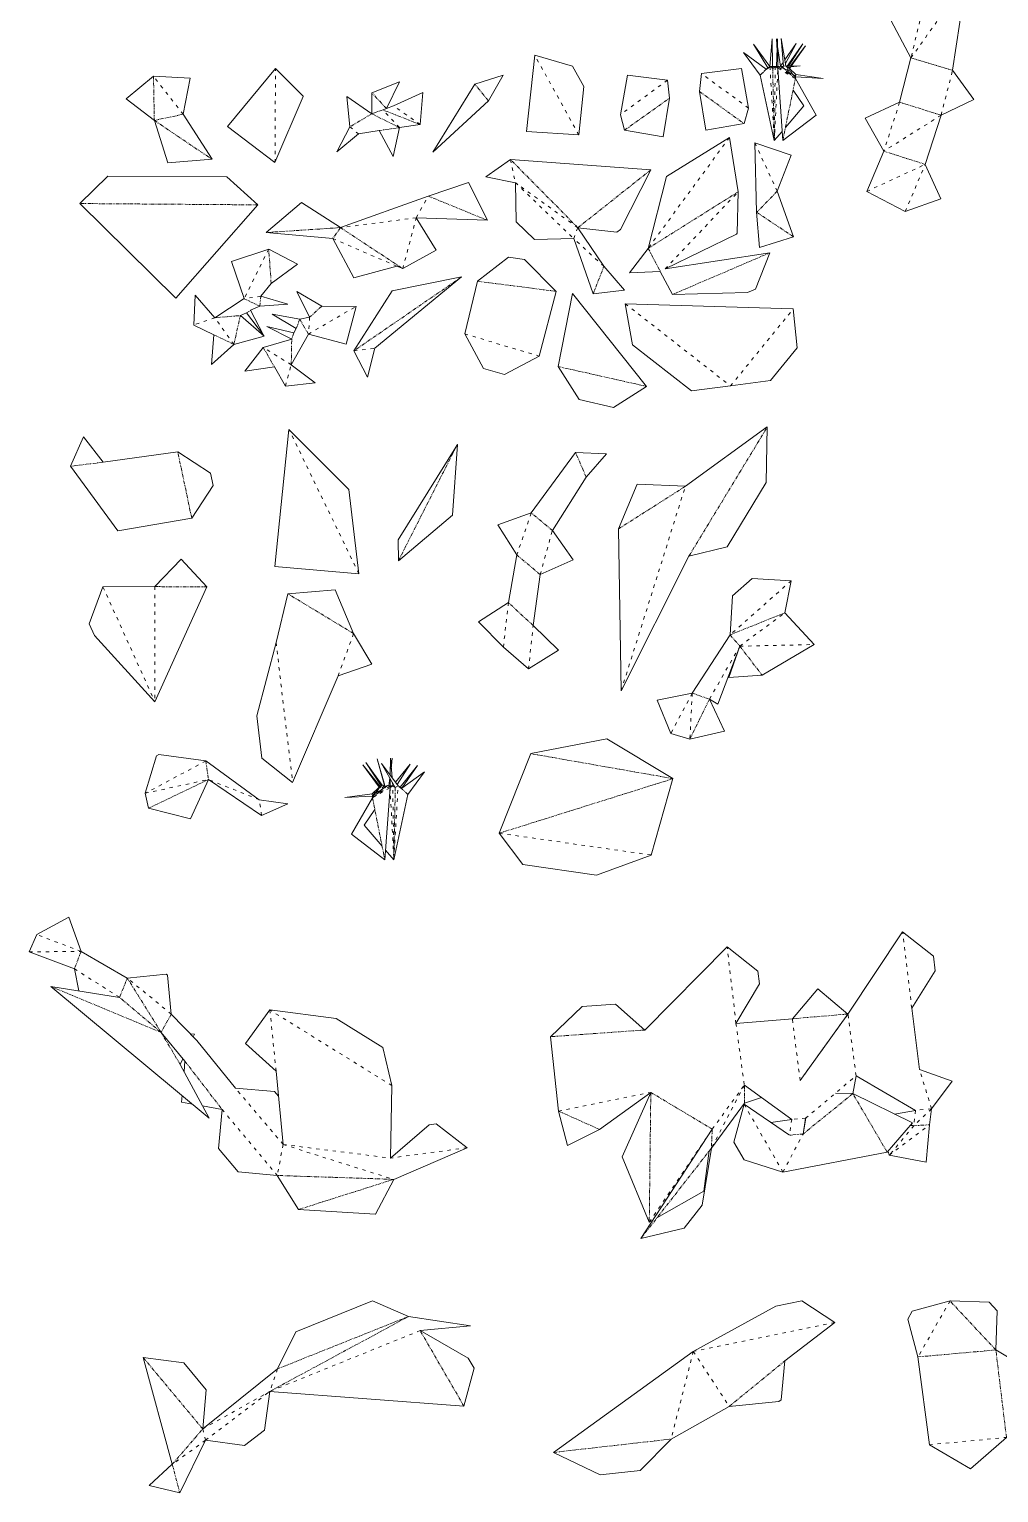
# Model space of a CAD drawing. Extents: x 0 to 780, y 418 to 839.
# Drawn here: x 1.9 to 176.7, y 420.7 to 684.6 of the extents above; entities that cross this region are included whole.
import ezdxf

# ---------------------------------------------------------------- set-up
doc = ezdxf.new("R2010")
doc.units = 0
doc.header["$LTSCALE"] = 0.05
doc.header["$MEASUREMENT"] = 0
doc.linetypes.add('ACAD_ISO03W100', pattern=[30, 12, -18])
doc.linetypes.add('ACAD_ISO12W100', pattern=[21, 12, -3, 0, -3, 0, -3])
for name, color, linetype in [('CutLine', 7, 'Continuous'), ('MountainLine', 7, 'Continuous'), ('ValleyLine', 7, 'Continuous')]:
    doc.layers.add(name, color=color, linetype=linetype)

msp = doc.modelspace()

# ---------------------------------------------------------------- linework, layer by layer
at = {"layer": 'CutLine', "color": 1, "linetype": 'Continuous', "lineweight": 0}
for p, q in [((168.365768, 677.212098), (170.766637, 693.357253)), ((157.31031, 686.136431), (160.857434, 679.443853)), ((135.419027, 677.895582), (132.487917, 681.951685)), ((132.487917, 681.951685), (135.071546, 677.665866)), ((135.813529, 682.885888), (135.419027, 677.895582)), ((135.903725, 677.880825), (135.813529, 682.885888)), ((136.802562, 682.888076), (136.611982, 677.897309)), ((136.764596, 681.893868), (136.623281, 682.886988)), ((136.623281, 682.886988), (136.72199, 680.778117)), ((136.857142, 677.903015), (136.802562, 682.888076)), ((137.328446, 677.931312), (136.817519, 681.521943)), ((138.305958, 678.000005), (137.426562, 682.927123)), ((137.426562, 682.927123), (137.863398, 677.941242)), ((140.155337, 682.065366), (138.11335, 679.079158)), ((138.231177, 678.418991), (140.155337, 682.065366)), ((141.357212, 681.970156), (138.526637, 677.941871)), ((138.767381, 677.947474), (141.357212, 681.970156)), ((141.848571, 681.616682), (139.045522, 677.953948)), ((139.261217, 677.958968), (141.848571, 681.616682)), ((93.022177, 679.94543), (91.551673, 666.161643)), ((99.815036, 677.981486), (93.022177, 679.94543)), ((134.756298, 677.441089), (130.673613, 680.431525)), ((130.673613, 680.431525), (133.648774, 676.337695)), ((137.803412, 678.625904), (137.328446, 677.931312)), ((160.857434, 679.443853), (158.812398, 671.453177)), ((24.267808, 676.132731), (19.346217, 672.057566)), ((30.885855, 675.78681), (24.267808, 676.132731)), ((29.626799, 669.28043), (30.885855, 675.78681)), ((46.26609, 677.549847), (37.630891, 667.069293)), ((51.240699, 672.524584), (46.26609, 677.549847)), ((87.331796, 676.352056), (82.218116, 674.727655)), ((84.662238, 671.697825), (87.331796, 676.352056)), ((101.839682, 674.309971), (99.815036, 677.981486)), ((109.735295, 676.352056), (108.455143, 669.200042)), ((116.944972, 675.451695), (109.735295, 676.352056)), ((123.063291, 676.649503), (122.712962, 673.387964)), ((130.27295, 677.549847), (123.063291, 676.649503)), ((131.553047, 670.397844), (130.27295, 677.549847)), ((133.648774, 676.337695), (136.21186, 664.529782)), ((135.071546, 677.665866), (134.756298, 677.441089)), ((136.373394, 677.891756), (135.903725, 677.880825)), ((136.384203, 677.899584), (135.921142, 677.564259)), ((136.611711, 677.89021), (136.384203, 677.899584)), ((137.084609, 677.908309), (136.501703, 677.894743)), ((136.866062, 677.581051), (137.737151, 664.542461)), ((137.82148, 677.925459), (137.356111, 677.914628)), ((137.683253, 677.717343), (137.819142, 677.729148)), ((137.821809, 677.953085), (137.818033, 677.636063)), ((137.863398, 677.941242), (137.821809, 677.953085)), ((138.48197, 677.878305), (138.305958, 678.000005)), ((140.904883, 677.997223), (138.394484, 677.938795)), ((138.602507, 677.797203), (140.904883, 677.997223)), ((138.650044, 677.765219), (138.674672, 677.803473)), ((138.809325, 677.645309), (138.650044, 677.765219)), ((138.948576, 677.827268), (138.809325, 677.645309)), ((138.960596, 677.533984), (139.182427, 677.847584)), ((140.076922, 676.439496), (138.960596, 677.533984)), ((140.013583, 675.719286), (140.037123, 676.019317)), ((143.774778, 669.13299), (140.013583, 675.719286)), ((140.037123, 676.019317), (145.034743, 675.75792)), ((145.034743, 675.75792), (140.076922, 676.439496)), ((172.169472, 671.92415), (168.365768, 677.212098)), ((68.612939, 675.154542), (63.629244, 673.171385)), ((63.629244, 673.171385), (63.637909, 669.365849)), ((66.274037, 670.328103), (68.612939, 675.154542)), ((72.842933, 673.212491), (67.563664, 670.806232)), ((72.384091, 667.428873), (72.842933, 673.212491)), ((82.218116, 674.727655), (74.667228, 662.443502)), ((100.9534, 665.562871), (101.839682, 674.309971)), ((117.295293, 672.190155), (116.944972, 675.451695)), ((122.712962, 673.387964), (123.837069, 666.431963)), ((141.532692, 670.805103), (139.587849, 673.629016)), ((19.346217, 672.057566), (24.422731, 668.177099)), ((46.180271, 660.607991), (51.240589, 672.502969)), ((51.240589, 672.502969), (51.240699, 672.524584)), ((63.638145, 669.365213), (59.10937, 672.497104)), ((59.10937, 672.497104), (59.666958, 667.019181)), ((67.563664, 670.806232), (66.273713, 670.327983)), ((74.667228, 662.443502), (84.662238, 671.697825)), ((116.171166, 665.234157), (117.295293, 672.190155)), ((130.784963, 667.605137), (131.553047, 670.397844)), ((138.21598, 666.893414), (141.532692, 670.805103)), ((158.812398, 671.453177), (152.62612, 668.583473)), ((166.287783, 669.124811), (172.169472, 671.92415)), ((24.422731, 668.177099), (26.827159, 660.525022)), ((34.822617, 661.163928), (29.626799, 669.28043)), ((108.455143, 669.200042), (109.223275, 666.407351)), ((137.737151, 664.542461), (143.774778, 669.13299)), ((152.62612, 668.583473), (155.952593, 662.630338)), ((163.425238, 660.244877), (166.287783, 669.124811)), ((37.630891, 667.069293), (46.180271, 660.607991)), ((59.666958, 667.019181), (57.328799, 662.48877)), ((57.328799, 662.48877), (61.224253, 665.777698)), ((61.224253, 665.777698), (64.934823, 666.362084)), ((64.934823, 666.362084), (67.496794, 661.677211)), ((67.496794, 661.677211), (68.64511, 666.891912)), ((68.64511, 666.891912), (72.384091, 667.428873)), ((91.551673, 666.161643), (100.9534, 665.562871)), ((109.223275, 666.407351), (116.171166, 665.234157)), ((128.115262, 665.095726), (116.758353, 658.058781)), ((123.837069, 666.431963), (130.784963, 667.605137)), ((129.682065, 655.289212), (128.115262, 665.095726)), ((136.21186, 664.529782), (137.626532, 666.198227)), ((139.253219, 661.884698), (132.688291, 664.147468)), ((132.688291, 664.147468), (133.015552, 651.607489)), ((155.952593, 662.630338), (152.870077, 655.374702)), ((26.827159, 660.525022), (34.822617, 661.163928)), ((88.634333, 661.140948), (84.196472, 657.995435)), ((113.956822, 659.264432), (88.634333, 661.140948)), ((136.749429, 655.407859), (139.253219, 661.884698)), ((166.226379, 654.052678), (163.425238, 660.244877)), ((16.038249, 658.150309), (11.001719, 653.187108)), ((37.497294, 657.992946), (16.038249, 658.150309)), ((43.071944, 652.951931), (37.497294, 657.992946)), ((84.196472, 657.995435), (89.535096, 656.952381)), ((108.451998, 648.528746), (113.956822, 659.264432)), ((116.758353, 658.058781), (113.466984, 645.110233)), ((73.826818, 654.526329), (57.997954, 648.840093)), ((81.050886, 656.97609), (73.826818, 654.526329)), ((84.492866, 650.168648), (81.050886, 656.97609)), ((89.535096, 656.952381), (89.678122, 649.88276)), ((129.545455, 647.877031), (129.682065, 655.289212)), ((139.647271, 647.210173), (136.749429, 655.407859)), ((152.870077, 655.374702), (159.824213, 651.77189)), ((11.001719, 653.187108), (28.295461, 636.114962)), ((28.295461, 636.114962), (43.071944, 652.951931)), ((50.977136, 653.396391), (44.601834, 647.973545)), ((57.997954, 648.840093), (50.977136, 653.396391)), ((159.824213, 651.77189), (166.226379, 654.052678)), ((75.268033, 644.759448), (71.654105, 650.62843)), ((71.654105, 650.62843), (84.492866, 650.168648)), ((89.678122, 649.88276), (92.967793, 646.723558)), ((133.015552, 651.607489), (133.568286, 645.241681)), ((44.601834, 647.973545), (56.5965, 646.866827)), ((56.5965, 646.866827), (60.398318, 639.786462)), ((92.967793, 646.723558), (100.037414, 646.866585)), ((100.037414, 646.866585), (103.573511, 636.931613)), ((100.784741, 648.835735), (107.808515, 648.019283)), ((105.488134, 641.874124), (100.784741, 648.835735)), ((107.808515, 648.019283), (108.451998, 648.528746)), ((116.512249, 641.395291), (129.370545, 647.692504)), ((129.370545, 647.692504), (129.545455, 647.877031)), ((133.568286, 645.241681), (139.647271, 647.210173)), ((45.041078, 644.968897), (38.350862, 642.723117)), ((50.258323, 642.245693), (45.041078, 644.968897)), ((69.217376, 641.458695), (75.268033, 644.759448)), ((113.466984, 645.110233), (110.130349, 640.705811)), ((135.431367, 644.319683), (116.512249, 641.395291)), ((132.805486, 637.754263), (135.431367, 644.319683)), ((38.350862, 642.723117), (40.623153, 636.041858)), ((45.503326, 638.777913), (50.258323, 642.245693)), ((60.398318, 639.786462), (68.154341, 641.891099)), ((68.154341, 641.891099), (69.217376, 641.458695)), ((88.298354, 643.500818), (82.701783, 639.178967)), ((91.194337, 643.128625), (88.298354, 643.500818)), ((96.881418, 637.356594), (91.194337, 643.128625)), ((109.19322, 637.596755), (105.488134, 641.874124)), ((43.636877, 636.48286), (45.503326, 638.777913)), ((64.164334, 627.093356), (79.827294, 639.959168)), ((79.827294, 639.959168), (67.296489, 637.426031)), ((82.701783, 639.178967), (80.399464, 629.685469)), ((110.130349, 640.705811), (115.650805, 640.943795)), ((115.650805, 640.943795), (117.834387, 636.777334)), ((31.798383, 636.659736), (31.551409, 631.279096)), ((35.334626, 632.596822), (31.798383, 636.659736)), ((40.623153, 636.041858), (35.334626, 632.596822)), ((48.502771, 635.021494), (43.636877, 636.48286)), ((54.595402, 634.684531), (50.11241, 637.346065)), ((50.11241, 637.346065), (52.429899, 632.675923)), ((67.296489, 637.426031), (60.422808, 626.646868)), ((93.805977, 625.68835), (96.881418, 637.356594)), ((99.84548, 636.946855), (97.215814, 623.799351)), ((113.169714, 620.226766), (99.84548, 636.946855)), ((103.573511, 636.931613), (109.19322, 637.596755)), ((117.834387, 636.777334), (131.386583, 637.146098)), ((131.386583, 637.146098), (132.805486, 637.754263)), ((39.935137, 632.99003), (41.052816, 633.475078)), ((41.052816, 633.475078), (44.094801, 629.483404)), ((41.783594, 633.938228), (43.432888, 634.691651)), ((44.094801, 629.483404), (41.783594, 633.938228)), ((43.432888, 634.691651), (48.502771, 635.021494)), ((60.803463, 634.639322), (54.595402, 634.684531)), ((59.008628, 627.815403), (60.803463, 634.639322)), ((109.326188, 635.134661), (110.668232, 627.741687)), ((139.642681, 634.198284), (109.326188, 635.134661)), ((140.360201, 627.163714), (139.642681, 634.198284)), ((31.551409, 631.279096), (35.163503, 629.531353)), ((44.222551, 629.278132), (39.935137, 632.99003)), ((49.602546, 629.895159), (44.687851, 630.998288)), ((44.687851, 630.998288), (49.193888, 628.747345)), ((50.656475, 632.35207), (45.656298, 633.259332)), ((45.656298, 633.259332), (50.017972, 630.651519)), ((52.429899, 632.675923), (50.656475, 632.35207)), ((35.163503, 629.531353), (34.758352, 624.161282)), ((38.755797, 627.769917), (44.222551, 629.278132)), ((49.193888, 628.747345), (44.076051, 627.214699)), ((49.111451, 624.130828), (52.192438, 629.639374)), ((50.017972, 630.651519), (49.602546, 629.895159)), ((52.192438, 629.639374), (59.008628, 627.815403)), ((80.399464, 629.685469), (83.762437, 623.465307)), ((34.758352, 624.161282), (38.755797, 627.769917)), ((44.076051, 627.214699), (40.734925, 622.993349)), ((60.422808, 626.646868), (62.886034, 621.905337)), ((62.886034, 621.905337), (64.164334, 627.093356)), ((87.552112, 622.335425), (93.805977, 625.68835)), ((110.668232, 627.741687), (121.298912, 619.437621)), ((135.550534, 621.261438), (140.360201, 627.163714)), ((40.734925, 622.993349), (46.064521, 623.753823)), ((46.064521, 623.753823), (48.051312, 620.267494)), ((53.403135, 620.876022), (49.111451, 624.130828)), ((83.762437, 623.465307), (87.552112, 622.335425)), ((97.215814, 623.799351), (101.002377, 617.827589)), ((48.051312, 620.267494), (53.403135, 620.876022)), ((107.197952, 616.440203), (113.169714, 620.226766)), ((121.298912, 619.437621), (128.317196, 620.299995)), ((128.317196, 620.299995), (135.550534, 621.261438)), ((101.002377, 617.827589), (107.197952, 616.440203)), ((48.685921, 612.471416), (46.168825, 587.745293)), ((59.49219, 601.634089), (48.685921, 612.471416)), ((134.952171, 612.905232), (120.192338, 602.203681)), ((134.723806, 602.892216), (134.952171, 612.905232)), ((11.623917, 611.14315), (9.310021, 605.805088)), ((15.211059, 606.5626), (11.623917, 611.14315)), ((79.061544, 609.741186), (68.376211, 592.524287)), ((78.203077, 596.988303), (79.061544, 609.741186)), ((28.640262, 608.445084), (15.211059, 606.5626)), ((34.563531, 604.583106), (28.640262, 608.445084)), ((100.39268, 608.291213), (92.384981, 597.390152)), ((105.934617, 608.02899), (100.39268, 608.291213)), ((102.269755, 603.863583), (105.934617, 608.02899)), ((9.310021, 605.805088), (17.829001, 594.171375)), ((35.030804, 602.364894), (34.563531, 604.583106)), ((31.168825, 596.441625), (35.030804, 602.364894)), ((96.204418, 594.235374), (102.269755, 603.863583)), ((111.466561, 602.58039), (108.106629, 594.518633)), ((120.192338, 602.203681), (111.466561, 602.58039)), ((127.693213, 591.308405), (134.723806, 602.892216)), ((61.298989, 586.436769), (59.49219, 601.634089)), ((17.829001, 594.171375), (31.168825, 596.441625)), ((68.424995, 588.756531), (78.203077, 596.988303)), ((92.384981, 597.390152), (86.355007, 595.236997)), ((86.355007, 595.236997), (89.779849, 589.827087)), ((99.92123, 588.925612), (96.204418, 594.235374)), ((108.106629, 594.518633), (108.574428, 565.31105)), ((68.376211, 592.524287), (68.424995, 588.756531)), ((120.824642, 589.628303), (127.693213, 591.308405)), ((29.253364, 589.080315), (24.5324, 584.113123)), ((33.90458, 584.047751), (29.253364, 589.080315)), ((89.779849, 589.827087), (88.265087, 581.247874)), ((94.001345, 586.286818), (99.92123, 588.925612)), ((108.574428, 565.31105), (120.824642, 589.628303)), ((46.168825, 587.745293), (61.298989, 586.436769)), ((92.723653, 577.100498), (94.001345, 586.286818)), ((15.160219, 584.047751), (12.66709, 577.43078)), ((24.5324, 584.113123), (15.160219, 584.047751)), ((24.5324, 563.343392), (33.90458, 584.047751)), ((57.009067, 583.514783), (48.489449, 582.825436)), ((60.352159, 575.648219), (57.009067, 583.514783)), ((132.196055, 585.598011), (128.668416, 582.475406)), ((139.254044, 585.168144), (132.196055, 585.598011)), ((138.127798, 579.392447), (139.254044, 585.168144)), ((48.489449, 582.825436), (46.371812, 574.047735)), ((88.265087, 581.247874), (82.845954, 577.789394)), ((128.668416, 582.475406), (128.238549, 575.417417)), ((143.406324, 573.670925), (138.127798, 579.392447)), ((12.66709, 577.43078), (13.633999, 575.294753)), ((13.633999, 575.294753), (24.5324, 563.343392)), ((63.655497, 570.120432), (60.352159, 575.648219)), ((82.845954, 577.789394), (87.364542, 573.2166)), ((97.274201, 572.647516), (92.723653, 577.100498)), ((128.238549, 575.417417), (121.418722, 564.898881)), ((46.371812, 574.047735), (42.899473, 560.836497)), ((87.364542, 573.2166), (91.881917, 569.262282)), ((91.881917, 569.262282), (97.274201, 572.647516)), ((126.055582, 562.887593), (130.009672, 573.370754)), ((130.009672, 573.370754), (128.042414, 567.717094)), ((134.013241, 568.145112), (143.406324, 573.670925)), ((57.566349, 568.02502), (63.655497, 570.120432)), ((49.359037, 548.79033), (57.566349, 568.02502)), ((128.042414, 567.717094), (134.013241, 568.145112)), ((121.418722, 564.898881), (115.074, 563.612666)), ((115.074, 563.612666), (117.560791, 557.635568)), ((127.239243, 558.022678), (124.506534, 563.822122)), ((124.506534, 563.822122), (126.055582, 562.887593)), ((42.899473, 560.836497), (43.806382, 553.16846)), ((117.560791, 557.635568), (120.985704, 556.610411)), ((120.985704, 556.610411), (127.239243, 558.022678)), ((105.999327, 556.666604), (92.320393, 553.996414)), ((117.945522, 549.488056), (105.999327, 556.666604)), ((24.836187, 553.612407), (22.776351, 546.848009)), ((25.253247, 553.834758), (24.836187, 553.612407)), ((33.710237, 552.677312), (25.253247, 553.834758)), ((43.348359, 545.687654), (33.710237, 552.677312)), ((43.806382, 553.16846), (49.359037, 548.79033)), ((65.142956, 548.081293), (61.99743, 551.969195)), ((61.99743, 551.969195), (64.984052, 547.957935)), ((65.490596, 548.308684), (62.584774, 552.379022)), ((62.584774, 552.379022), (65.313815, 548.188105)), ((65.974415, 548.258833), (64.599045, 553.065997)), ((64.599045, 553.065997), (65.932789, 548.247118)), ((68.376364, 548.199047), (65.40619, 552.232452)), ((65.40619, 552.232452), (67.871938, 547.872363)), ((66.98843, 553.194545), (66.956651, 550.126973)), ((67.283914, 549.68256), (66.98843, 553.194545)), ((67.301395, 553.177418), (67.116754, 551.669351)), ((67.156527, 551.196627), (67.301395, 553.177418)), ((70.563131, 552.09601), (67.91271, 548.828675)), ((68.217527, 548.414743), (70.563131, 552.09601)), ((71.866414, 551.87501), (68.727909, 547.977885)), ((69.040003, 547.745942), (71.866414, 551.87501)), ((92.320393, 553.996414), (86.601792, 539.642754)), ((30.950028, 542.238818), (34.192581, 549.332339)), ((34.192581, 549.332339), (43.74784, 542.851857)), ((66.869001, 549.645818), (66.693573, 548.212999)), ((66.959308, 550.383405), (66.932009, 550.160437)), ((66.95018, 549.502273), (66.936578, 548.189251)), ((73.116224, 550.745186), (69.040003, 547.745942)), ((70.149925, 546.644928), (73.116224, 550.745186)), ((113.986004, 535.716118), (117.945522, 549.488056)), ((22.776351, 546.848009), (23.392482, 544.16643)), ((63.709492, 546.75945), (58.74784, 546.106354)), ((58.74784, 546.106354), (63.746877, 546.339065)), ((64.832139, 547.847486), (63.709492, 546.75945)), ((63.746877, 546.339065), (63.770321, 546.04071)), ((64.984052, 547.957935), (64.832139, 547.847486)), ((65.313815, 548.188105), (65.142956, 548.081293)), ((65.932789, 548.247118), (65.490596, 548.308684)), ((65.976126, 547.945676), (65.974415, 548.258833)), ((66.467291, 548.238294), (65.976126, 547.945676)), ((65.992738, 534.847052), (66.92692, 547.88704)), ((66.693573, 548.212999), (66.467291, 548.238294)), ((67.408095, 548.206606), (67.360063, 548.777491)), ((67.570024, 548.406226), (67.408095, 548.206606)), ((67.611952, 534.831592), (70.149925, 546.644928)), ((68.727909, 547.977885), (68.376364, 548.199047)), ((23.392482, 544.16643), (30.950028, 542.238818)), ((48.499214, 544.967223), (43.348359, 545.687654)), ((43.74784, 542.851857), (48.499214, 544.967223)), ((63.770321, 546.04071), (59.977257, 539.470174)), ((64.19549, 543.899259), (62.276305, 541.097322)), ((62.276305, 541.097322), (65.504438, 537.306477)), ((59.977257, 539.470174), (65.992738, 534.847052)), ((86.601792, 539.642754), (90.841476, 533.983683)), ((66.117367, 536.586705), (67.611952, 534.831592)), ((104.177844, 532.071374), (113.986004, 535.716118)), ((90.841476, 533.983683), (104.177844, 532.071374)), ((9.011186, 524.51755), (3.257712, 521.357221)), ((11.208, 518.331748), (9.011186, 524.51755)), ((3.257712, 521.357221), (1.871554, 518.252306)), ((159.338868, 521.843061), (149.491905, 507.036119)), ((164.899991, 517.475691), (159.338868, 521.843061)), ((1.871554, 518.252306), (10.016928, 515.198502)), ((19.545198, 513.528851), (11.208, 518.331748)), ((127.717439, 519.141195), (112.888497, 504.158797)), ((133.254488, 514.743344), (127.717439, 519.141195)), ((165.217123, 514.838084), (164.899991, 517.475691)), ((10.016928, 515.198502), (10.834475, 511.210285)), ((133.514095, 512.479323), (133.254488, 514.743344)), ((160.992237, 508.091924), (165.217123, 514.838084)), ((5.77105, 512.018875), (34.310497, 488.291003)), ((18.157716, 510.04082), (5.77105, 512.018875)), ((26.581553, 514.228642), (19.545198, 513.528851)), ((26.787587, 514.059883), (26.581553, 514.228642)), ((27.487378, 507.023528), (26.787587, 514.059883)), ((129.297123, 505.364838), (133.514095, 512.479323)), ((144.040175, 511.596256), (139.483081, 506.189511)), ((144.076615, 511.599363), (144.040175, 511.596256)), ((149.48336, 507.042269), (144.076615, 511.599363)), ((32.057153, 502.25359), (27.487378, 507.023528)), ((45.261562, 507.777243), (40.845926, 501.756003)), ((57.196567, 506.259537), (45.261562, 507.777243)), ((101.542205, 508.372941), (95.84129, 502.959524)), ((107.549941, 508.795587), (101.542205, 508.372941)), ((112.888497, 504.158797), (107.549941, 508.795587)), ((140.861372, 495.051793), (149.48336, 507.042269)), ((149.491905, 507.036119), (149.47722, 507.03373)), ((162.407249, 497.0143), (160.992237, 508.091924)), ((65.642783, 501.021948), (57.196567, 506.259537)), ((139.483081, 506.189511), (129.297123, 505.364838)), ((25.640722, 503.733825), (29.928308, 498.550841)), ((31.657924, 503.409841), (30.910888, 503.450063)), ((31.424354, 502.914108), (31.657924, 503.409841)), ((39.06409, 493.656178), (32.057153, 502.25359)), ((40.845926, 501.756003), (46.379374, 496.742608)), ((95.84129, 502.959524), (97.294857, 489.55695)), ((29.089552, 497.958681), (29.571676, 498.98195)), ((67.257048, 494.137608), (65.642783, 501.021948)), ((34.310497, 488.291003), (29.089552, 497.958681)), ((29.928308, 498.550841), (29.775488, 496.688526)), ((46.379374, 496.742608), (47.650464, 483.517588)), ((168.265792, 494.952654), (162.407249, 497.0143)), ((46.110988, 493.072022), (39.06409, 493.656178)), ((67.01602, 481.069711), (67.257048, 494.137608)), ((130.80923, 494.226645), (139.354334, 488.050853)), ((150.401777, 492.680817), (150.960764, 495.915287)), ((150.960764, 495.915287), (161.66125, 489.651315)), ((164.561117, 489.967847), (168.265792, 494.952654)), ((29.420043, 492.356957), (29.320784, 491.147363)), ((29.320784, 491.147363), (31.297493, 490.796033)), ((46.811684, 492.244656), (46.110988, 493.072022)), ((104.672505, 486.23591), (113.94488, 492.914363)), ((113.94488, 492.914363), (108.806023, 481.266339)), ((124.868785, 482.854331), (130.830414, 490.946414)), ((130.830414, 490.946414), (133.916563, 491.980886)), ((150.373359, 492.69478), (147.260091, 492.791609)), ((161.118328, 487.415309), (150.373359, 492.69478)), ((33.133948, 490.46963), (36.634526, 489.847455)), ((36.634526, 489.847455), (35.999846, 482.804929)), ((97.294857, 489.55695), (98.931293, 483.337077)), ((130.758371, 490.763278), (128.915976, 483.936449)), ((138.969728, 485.180096), (130.758371, 490.763278)), ((141.913492, 488.278633), (141.405849, 485.408677)), ((141.405849, 485.408677), (141.862737, 488.235792)), ((141.862737, 488.235792), (141.905932, 488.235897)), ((161.66125, 489.651315), (157.901663, 488.995796)), ((164.216603, 487.071816), (164.561117, 489.967847)), ((73.996927, 487.052773), (67.01602, 481.069711)), ((75.219905, 487.217121), (73.996927, 487.052773)), ((80.84129, 482.927596), (75.219905, 487.217121)), ((98.931293, 483.337077), (104.672505, 486.23591)), ((125.018137, 486.28445), (112.157612, 466.584226)), ((139.354334, 488.050853), (135.57955, 487.485194)), ((156.563823, 482.152829), (161.118328, 487.415309)), ((161.397852, 486.912499), (160.733288, 486.970417)), ((160.860531, 487.117438), (161.397852, 486.912499)), ((163.595896, 480.332116), (164.216603, 487.071816)), ((67.582977, 477.233002), (80.84129, 482.927596)), ((128.915976, 483.936449), (130.752634, 480.742026)), ((35.999846, 482.804929), (39.536455, 478.567737)), ((108.806023, 481.266339), (113.666459, 469.499417)), ((123.18111, 472.572617), (124.868785, 482.854331)), ((123.484047, 475.090878), (124.479798, 482.356434)), ((130.752634, 480.742026), (137.776362, 478.557171)), ((137.776362, 478.557171), (156.563823, 482.152829)), ((156.728294, 482.342867), (156.941254, 481.566852)), ((156.941254, 481.566852), (163.595896, 480.332116)), ((39.536455, 478.567737), (46.578981, 477.933057)), ((46.578981, 477.933057), (50.409061, 471.789331)), ((64.327473, 470.955925), (67.582977, 477.233002)), ((115.051343, 470.288157), (123.484047, 475.090878)), ((119.939913, 468.423935), (123.18111, 472.572617)), ((50.409061, 471.789331), (64.255391, 470.933077)), ((64.255391, 470.933077), (64.327473, 470.955925)), ((113.666459, 469.499417), (114.294, 469.856824)), ((112.157612, 466.584226), (119.939913, 468.423935)), ((63.776367, 455.298357), (49.92554, 449.758244)), ((70.275666, 452.512838), (63.776367, 455.298357)), ((136.495547, 454.339266), (121.610255, 446.20591)), ((141.206023, 455.298357), (136.495547, 454.339266)), ((147.10307, 451.396455), (141.206023, 455.298357)), ((167.907624, 455.298357), (161.080299, 453.457805)), ((174.974748, 455.062241), (167.907624, 455.298357)), ((176.397202, 453.541451), (174.974748, 455.062241)), ((81.420024, 450.805917), (70.275666, 452.512838)), ((138.132206, 444.50979), (147.10307, 451.396455)), ((161.080299, 453.457805), (160.262518, 452.03636)), ((160.262518, 452.03636), (162.10307, 445.209035)), ((176.161086, 446.474327), (176.397202, 453.541451)), ((49.92554, 449.758244), (46.631673, 443.055614)), ((72.351742, 449.963673), (81.420024, 450.805917)), ((81.010765, 444.990459), (72.351742, 449.963673)), ((121.610255, 446.20591), (96.420024, 428.001092)), ((195.964414, 434.54147), (176.161086, 446.474327)), ((29.717484, 444.157744), (22.394145, 445.136944)), ((22.394145, 445.136944), (27.662138, 425.85179)), ((33.788376, 439.270986), (29.717484, 444.157744)), ((82.072604, 443.157346), (81.010765, 444.990459)), ((137.428424, 437.473833), (138.132206, 444.50979)), ((162.10307, 445.209035), (164.168067, 429.380536)), ((46.631673, 443.055614), (33.146996, 432.229067)), ((80.252223, 436.324615), (82.072604, 443.157346)), ((33.146996, 432.229067), (33.788376, 439.270986)), ((44.298409, 431.992318), (45.255204, 438.998354)), ((45.255204, 438.998354), (80.252223, 436.324615)), ((117.604926, 430.400113), (128.088533, 436.292681)), ((128.088533, 436.292681), (137.029239, 437.147246)), ((137.029239, 437.147246), (137.428424, 437.473833)), ((29.006459, 420.724383), (33.651579, 430.183258)), ((33.651579, 430.183258), (40.657615, 429.226463)), ((40.657615, 429.226463), (44.298409, 431.992318)), ((112.028771, 424.7367), (117.604926, 430.400113)), ((171.596907, 425.062863), (178.081285, 430.700489)), ((96.420024, 428.001092), (104.837853, 423.922386)), ((164.168067, 429.380536), (171.596907, 425.062863)), ((27.662138, 425.85179), (23.497768, 422.020028)), ((104.837853, 423.922386), (112.028771, 424.7367)), ((23.497768, 422.020028), (29.006459, 420.724383))]:
    msp.add_line(p, q, dxfattribs=at)
at = {"layer": 'MountainLine', "color": 1, "linetype": 'ACAD_ISO03W100', "lineweight": 0}
for p, q in [((170.766637, 693.357253), (160.857434, 679.443853)), ((163.491575, 690.514175), (160.857434, 679.443853)), ((100.9534, 665.562871), (93.022177, 679.94543)), ((29.626799, 669.28043), (24.267808, 676.132731)), ((46.180271, 660.607991), (46.26609, 677.549847)), ((131.553047, 670.397844), (123.063291, 676.649503)), ((135.419027, 677.895582), (133.648774, 676.337695)), ((133.648774, 676.337695), (135.071546, 677.665866)), ((134.756298, 677.441089), (133.648774, 676.337695)), ((135.419027, 677.895582), (136.21186, 664.529782)), ((135.921142, 677.564259), (135.903725, 677.880825)), ((136.384203, 677.899584), (136.21186, 664.529782)), ((136.21186, 664.529782), (136.866062, 677.581051)), ((136.857319, 677.886867), (136.611711, 677.89021)), ((136.866062, 677.581051), (136.857319, 677.886867)), ((140.013583, 675.719286), (136.857319, 677.886867)), ((136.866062, 677.581051), (140.013583, 675.719286)), ((140.013583, 675.719286), (137.328446, 677.931312)), ((137.818033, 677.636063), (137.328446, 677.931312)), ((140.037123, 676.019317), (137.863398, 677.941242)), ((138.960596, 677.533984), (140.037123, 676.019317)), ((166.287783, 669.124811), (168.365768, 677.212098)), ((116.944972, 675.451695), (108.455143, 669.200042)), ((65.612076, 670.08532), (66.273828, 670.327671)), ((72.384091, 667.428873), (67.563664, 670.806232)), ((158.812398, 671.453177), (155.952593, 662.630338)), ((64.30369, 669.614083), (63.637909, 669.365849)), ((64.30369, 669.614083), (64.949532, 669.850819)), ((64.949532, 669.850819), (65.612076, 670.08532)), ((68.64511, 666.891912), (65.612076, 670.08532)), ((166.287783, 669.124811), (155.952593, 662.630338)), ((59.666958, 667.019181), (61.224253, 665.777698)), ((128.115262, 665.095726), (113.466984, 645.110233)), ((136.749429, 655.407859), (132.688291, 664.147468)), ((88.634333, 661.140948), (89.535096, 656.952381)), ((152.870077, 655.374702), (163.425238, 660.244877)), ((159.824213, 651.77189), (163.425238, 660.244877)), ((71.654105, 650.62843), (73.826818, 654.526329)), ((100.784741, 648.835735), (89.535096, 656.952381)), ((89.535096, 656.952381), (100.037414, 646.866585)), ((116.512249, 641.395291), (129.682065, 655.289212)), ((71.654105, 650.62843), (57.997954, 648.840093)), ((69.217376, 641.458695), (71.654105, 650.62843)), ((56.5965, 646.866827), (68.154341, 641.891099)), ((100.037414, 646.866585), (100.784741, 648.835735)), ((105.488134, 641.874124), (100.037414, 646.866585)), ((45.041078, 644.968897), (40.623153, 636.041858)), ((43.636877, 636.48286), (40.623153, 636.041858)), ((52.192438, 629.639374), (60.803463, 634.639322)), ((109.326188, 635.134661), (128.317196, 620.299995)), ((128.317196, 620.299995), (139.642681, 634.198284)), ((35.334626, 632.596822), (31.551409, 631.279096)), ((38.755797, 627.769917), (35.334626, 632.596822)), ((52.429899, 632.675923), (52.192438, 629.639374)), ((80.399464, 629.685469), (93.805977, 625.68835)), ((49.111451, 624.130828), (44.076051, 627.214699)), ((60.422808, 626.646868), (64.164334, 627.093356)), ((48.051312, 620.267494), (49.111451, 624.130828)), ((61.298989, 586.436769), (48.685921, 612.471416)), ((108.574428, 565.31105), (120.192338, 602.203681)), ((92.384981, 597.390152), (89.779849, 589.827087)), ((94.001345, 586.286818), (96.204418, 594.235374)), ((15.160219, 584.047751), (24.5324, 563.343392)), ((24.5324, 584.113123), (24.5324, 563.343392)), ((139.254044, 585.168144), (128.238549, 575.417417)), ((88.265087, 581.247874), (87.364542, 573.2166)), ((130.009672, 573.370754), (138.127798, 579.392447)), ((57.566349, 568.02502), (60.352159, 575.648219)), ((91.881917, 569.262282), (92.723653, 577.100498)), ((46.371812, 574.047735), (49.359037, 548.79033)), ((124.506534, 563.822122), (130.009672, 573.370754)), ((130.009672, 573.370754), (143.406324, 573.670925)), ((121.418722, 564.898881), (117.560791, 557.635568)), ((121.418722, 564.898881), (120.985704, 556.610411)), ((33.710237, 552.677312), (22.776351, 546.848009)), ((22.776351, 546.848009), (34.192581, 549.332339)), ((43.348359, 545.687654), (34.192581, 549.332339)), ((65.932789, 548.247118), (63.746877, 546.339065)), ((65.142956, 548.081293), (63.746877, 546.339065)), ((63.746877, 546.339065), (64.832139, 547.847486)), ((66.467291, 548.238294), (63.770321, 546.04071)), ((66.936578, 548.189251), (63.770321, 546.04071)), ((63.770321, 546.04071), (66.92692, 547.88704)), ((65.932789, 548.247118), (65.976126, 547.945676)), ((66.936578, 548.189251), (66.92692, 547.88704)), ((66.92692, 547.88704), (67.611952, 534.831592)), ((67.408095, 548.206606), (66.936578, 548.189251)), ((67.611952, 534.831592), (67.408095, 548.206606)), ((67.871938, 547.872363), (67.408095, 548.206606)), ((67.611952, 534.831592), (68.376364, 548.199047)), ((70.149925, 546.644928), (68.376364, 548.199047)), ((70.149925, 546.644928), (69.040003, 547.745942)), ((43.74784, 542.851857), (43.348359, 545.687654)), ((86.601792, 539.642754), (113.986004, 535.716118)), ((11.208, 518.331748), (3.257712, 521.357221)), ((160.992237, 508.091924), (159.338868, 521.843061)), ((1.871554, 518.252306), (11.208, 518.331748)), ((129.297123, 505.364838), (127.717439, 519.141195)), ((10.016928, 515.198502), (18.157716, 510.04082)), ((27.487378, 507.023528), (19.545198, 513.528851)), ((45.261562, 507.777243), (46.379374, 496.742608)), ((67.257048, 494.137608), (45.261562, 507.777243)), ((150.960764, 495.915287), (149.491905, 507.036119)), ((129.297123, 505.364838), (130.80923, 494.226645)), ((140.861372, 495.051793), (139.483081, 506.189511)), ((164.561117, 489.967847), (162.407249, 497.0143)), ((47.650464, 483.517588), (39.06409, 493.656178)), ((130.80923, 494.226645), (124.868785, 482.854331)), ((125.018137, 486.28445), (130.80923, 494.226645)), ((141.862737, 488.235792), (150.960764, 495.915287)), ((97.294857, 489.55695), (113.94488, 492.914363)), ((36.634526, 489.847455), (46.578981, 477.933057)), ((130.758371, 490.763278), (137.776362, 478.557171)), ((141.862737, 488.235792), (139.354334, 488.050853)), ((164.561117, 489.967847), (161.397852, 486.912499)), ((161.66125, 489.651315), (161.397852, 486.912499)), ((164.561117, 489.967847), (161.66125, 489.651315)), ((113.666459, 469.499417), (125.018137, 486.28445)), ((139.354334, 488.050853), (138.969728, 485.180096)), ((156.941254, 481.566852), (164.216603, 487.071816)), ((161.397852, 486.912499), (156.941254, 481.566852)), ((47.650464, 483.517588), (46.578981, 477.933057)), ((47.650464, 483.517588), (67.01602, 481.069711)), ((47.650464, 483.517588), (67.582977, 477.233002)), ((80.84129, 482.927596), (67.01602, 481.069711)), ((137.776362, 478.557171), (141.405849, 485.408677)), ((167.907624, 455.298357), (162.10307, 445.209035)), ((147.10307, 451.396455), (121.610255, 446.20591)), ((72.351742, 449.963673), (45.255204, 438.998354)), ((121.610255, 446.20591), (117.604926, 430.400113)), ((121.610255, 446.20591), (128.088533, 436.292681)), ((46.631673, 443.055614), (45.255204, 438.998354)), ((33.146996, 432.229067), (45.255204, 438.998354)), ((33.651579, 430.183258), (45.255204, 438.998354)), ((33.651579, 430.183258), (27.662138, 425.85179)), ((33.651579, 430.183258), (33.146996, 432.229067)), ((164.168067, 429.380536), (178.081285, 430.700489))]:
    msp.add_line(p, q, dxfattribs=at)
at = {"layer": 'ValleyLine', "color": 1, "linetype": 'ACAD_ISO12W100', "lineweight": 0}
for p, q in [((160.857434, 679.443853), (168.365768, 677.212098)), ((24.267808, 676.132731), (24.422731, 668.177099)), ((135.419027, 677.895582), (135.071546, 677.665866)), ((135.419027, 677.895582), (135.921142, 677.564259)), ((135.903725, 677.880825), (135.419027, 677.895582)), ((136.21186, 664.529782), (135.921142, 677.564259)), ((136.866062, 677.581051), (136.384203, 677.899584)), ((137.328446, 677.931312), (136.857319, 677.886867)), ((137.737151, 664.542461), (140.013583, 675.719286)), ((137.818033, 677.636063), (140.037123, 676.019317)), ((137.818033, 677.636063), (140.013583, 675.719286)), ((138.305958, 678.000005), (137.863398, 677.941242)), ((138.305958, 678.000005), (140.037123, 676.019317)), ((138.650044, 677.765219), (138.48197, 677.878305)), ((138.960596, 677.533984), (138.809325, 677.645309)), ((140.037123, 676.019317), (140.076922, 676.439496)), ((66.273828, 670.327671), (63.629244, 673.171385)), ((84.662238, 671.697825), (82.218116, 674.727655)), ((122.712962, 673.387964), (130.784963, 667.605137)), ((109.223275, 666.407351), (117.295293, 672.190155)), ((166.287783, 669.124811), (158.812398, 671.453177)), ((29.626799, 669.28043), (24.422731, 668.177099)), ((24.422731, 668.177099), (34.822617, 661.163928)), ((63.638145, 669.365213), (59.666958, 667.019181)), ((68.64511, 666.891912), (63.638145, 669.365213)), ((72.384091, 667.428873), (65.612076, 670.08532)), ((64.934823, 666.362084), (68.64511, 666.891912)), ((163.425238, 660.244877), (155.952593, 662.630338)), ((100.784741, 648.835735), (88.634333, 661.140948)), ((100.784741, 648.835735), (113.956822, 659.264432)), ((84.492866, 650.168648), (73.826818, 654.526329)), ((129.682065, 655.289212), (113.466984, 645.110233)), ((136.749429, 655.407859), (133.015552, 651.607489)), ((43.071944, 652.951931), (11.001719, 653.187108)), ((133.015552, 651.607489), (139.647271, 647.210173)), ((57.997954, 648.840093), (44.601834, 647.973545)), ((57.997954, 648.840093), (56.5965, 646.866827)), ((57.997954, 648.840093), (69.217376, 641.458695)), ((45.503326, 638.777913), (45.041078, 644.968897)), ((113.466984, 645.110233), (115.650805, 640.943795)), ((117.834387, 636.777334), (135.431367, 644.319683)), ((103.573511, 636.931613), (105.488134, 641.874124)), ((79.827294, 639.959168), (60.422808, 626.646868)), ((96.881418, 637.356594), (82.701783, 639.178967)), ((43.432888, 634.691651), (40.623153, 636.041858)), ((43.432888, 634.691651), (43.636877, 636.48286)), ((41.052816, 633.475078), (41.783594, 633.938228)), ((54.595402, 634.684531), (52.429899, 632.675923)), ((35.334626, 632.596822), (39.935137, 632.99003)), ((38.755797, 627.769917), (39.935137, 632.99003)), ((50.656475, 632.35207), (50.017972, 630.651519)), ((52.192438, 629.639374), (50.656475, 632.35207)), ((35.163503, 629.531353), (38.755797, 627.769917)), ((49.111451, 624.130828), (49.193888, 628.747345)), ((49.602546, 629.895159), (49.193888, 628.747345)), ((44.076051, 627.214699), (46.064521, 623.753823)), ((97.215814, 623.799351), (113.169714, 620.226766)), ((120.824642, 589.628303), (134.952171, 612.905232)), ((68.424995, 588.756531), (79.061544, 609.741186)), ((31.168825, 596.441625), (28.640262, 608.445084)), ((102.269755, 603.863583), (100.39268, 608.291213)), ((15.211059, 606.5626), (9.310021, 605.805088)), ((120.192338, 602.203681), (108.106629, 594.518633)), ((96.204418, 594.235374), (92.384981, 597.390152)), ((94.001345, 586.286818), (89.779849, 589.827087)), ((33.90458, 584.047751), (24.5324, 584.113123)), ((60.352159, 575.648219), (48.489449, 582.825436)), ((92.723653, 577.100498), (88.265087, 581.247874)), ((138.127798, 579.392447), (128.238549, 575.417417)), ((128.238549, 575.417417), (130.009672, 573.370754)), ((130.009672, 573.370754), (134.013241, 568.145112)), ((121.418722, 564.898881), (124.506534, 563.822122)), ((120.985704, 556.610411), (124.506534, 563.822122)), ((33.710237, 552.677312), (34.192581, 549.332339)), ((117.945522, 549.488056), (92.320393, 553.996414)), ((23.392482, 544.16643), (34.192581, 549.332339)), ((117.945522, 549.488056), (86.601792, 539.642754)), ((63.709492, 546.75945), (63.746877, 546.339065)), ((65.490596, 548.308684), (63.746877, 546.339065)), ((63.746877, 546.339065), (65.313815, 548.188105)), ((63.746877, 546.339065), (64.984052, 547.957935)), ((63.746877, 546.339065), (65.976126, 547.945676)), ((65.976126, 547.945676), (63.770321, 546.04071)), ((65.142956, 548.081293), (64.984052, 547.957935)), ((65.490596, 548.308684), (65.313815, 548.188105)), ((65.974415, 548.258833), (65.932789, 548.247118)), ((66.936578, 548.189251), (66.693573, 548.212999)), ((66.92692, 547.88704), (67.408095, 548.206606)), ((67.871938, 547.872363), (67.611952, 534.831592)), ((68.376364, 548.199047), (67.871938, 547.872363)), ((70.149925, 546.644928), (68.727909, 547.977885)), ((69.040003, 547.745942), (68.727909, 547.977885)), ((63.770321, 546.04071), (65.992738, 534.847052)), ((11.208, 518.331748), (10.016928, 515.198502)), ((25.640722, 503.733825), (5.77105, 512.018875)), ((18.157716, 510.04082), (19.545198, 513.528851)), ((25.640722, 503.733825), (19.545198, 513.528851)), ((25.640722, 503.733825), (18.157716, 510.04082)), ((27.487378, 507.023528), (25.640722, 503.733825)), ((149.48336, 507.042269), (139.483081, 506.189511)), ((149.491905, 507.036119), (140.861372, 495.051793)), ((112.888497, 504.158797), (95.84129, 502.959524)), ((29.089552, 497.958681), (25.640722, 503.733825)), ((29.928308, 498.550841), (36.634526, 489.847455)), ((130.830414, 490.946414), (130.80923, 494.226645)), ((113.94488, 492.914363), (113.666459, 469.499417)), ((113.94488, 492.914363), (125.018137, 486.28445)), ((150.373359, 492.69478), (141.405849, 485.408677)), ((156.563823, 482.152829), (150.373359, 492.69478)), ((97.294857, 489.55695), (104.672505, 486.23591)), ((125.018137, 486.28445), (124.868785, 482.854331)), ((161.397852, 486.912499), (164.216603, 487.071816)), ((141.405849, 485.408677), (138.969728, 485.180096)), ((112.157612, 466.584226), (124.868785, 482.854331)), ((67.582977, 477.233002), (46.578981, 477.933057)), ((50.409061, 471.789331), (67.582977, 477.233002)), ((176.161086, 446.474327), (167.907624, 455.298357)), ((45.255204, 438.998354), (70.275666, 452.512838)), ((70.275666, 452.512838), (46.631673, 443.055614)), ((80.252223, 436.324615), (72.351742, 449.963673)), ((162.10307, 445.209035), (176.161086, 446.474327)), ((178.081285, 430.700489), (176.161086, 446.474327)), ((33.146996, 432.229067), (22.394145, 445.136944)), ((128.088533, 436.292681), (138.132206, 444.50979)), ((27.662138, 425.85179), (33.146996, 432.229067)), ((96.420024, 428.001092), (117.604926, 430.400113)), ((27.662138, 425.85179), (29.006459, 420.724383))]:
    msp.add_line(p, q, dxfattribs=at)

doc.saveas('drawing.dxf')
